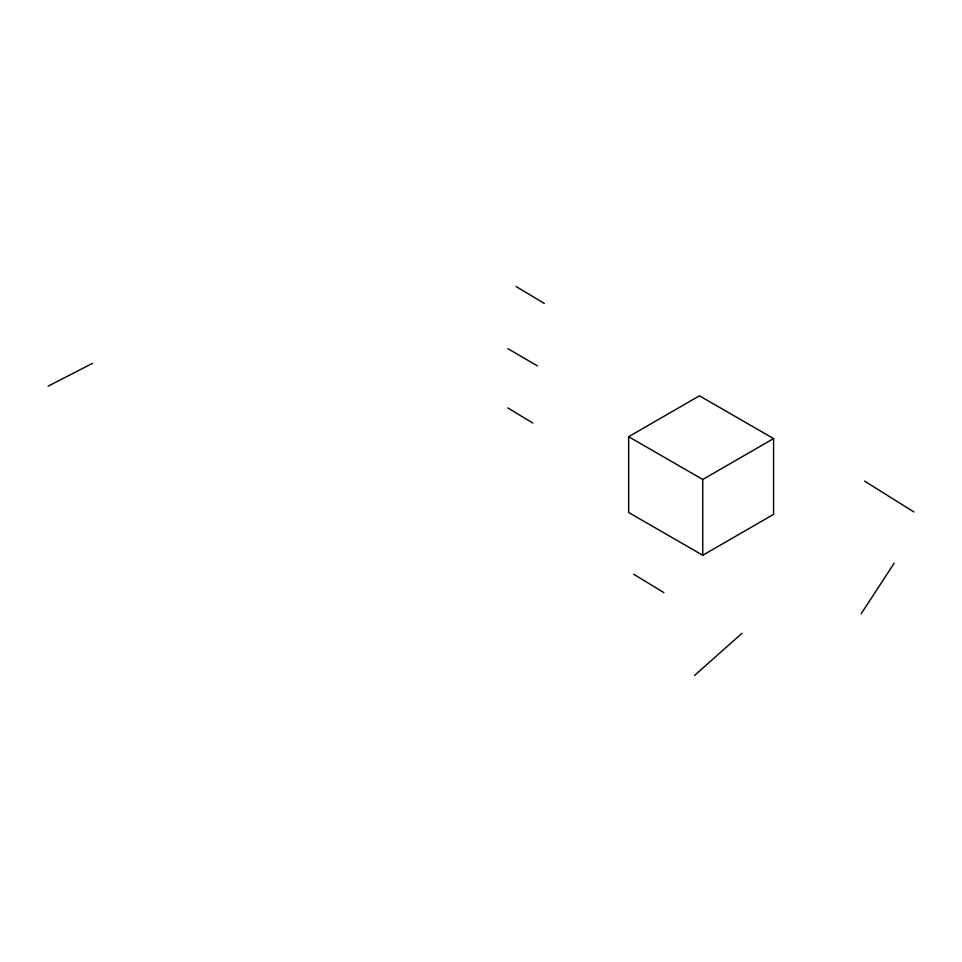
<?xml version="1.0" encoding="UTF-8"?>
<svg xmlns="http://www.w3.org/2000/svg" width="962" height="962" viewBox="0 0 962 962"><rect width="100%" height="100%" fill="white"/><g stroke="black" fill="none" stroke-linecap="round" stroke-linejoin="round"><path stroke-width="1.44" d="M861.243 613.672L894.203 563.143M694.564 675.432L741.942 633.345M628.643 436.7L699.47 395.815L773.58 438.588L773.58 514.357L702.753 555.254L628.643 512.469L628.643 436.7L702.753 479.485L773.58 438.588M48.1 386.195L92.568 363.335M507.924 348.653L537.493 365.945M516.149 286.568L544.276 303.451M507.852 407.936L532.792 423.064M633.669 574.206L663.84 592.592M864.585 481.12L913.9 511.952M702.753 479.485L702.753 555.254"/></g></svg>
